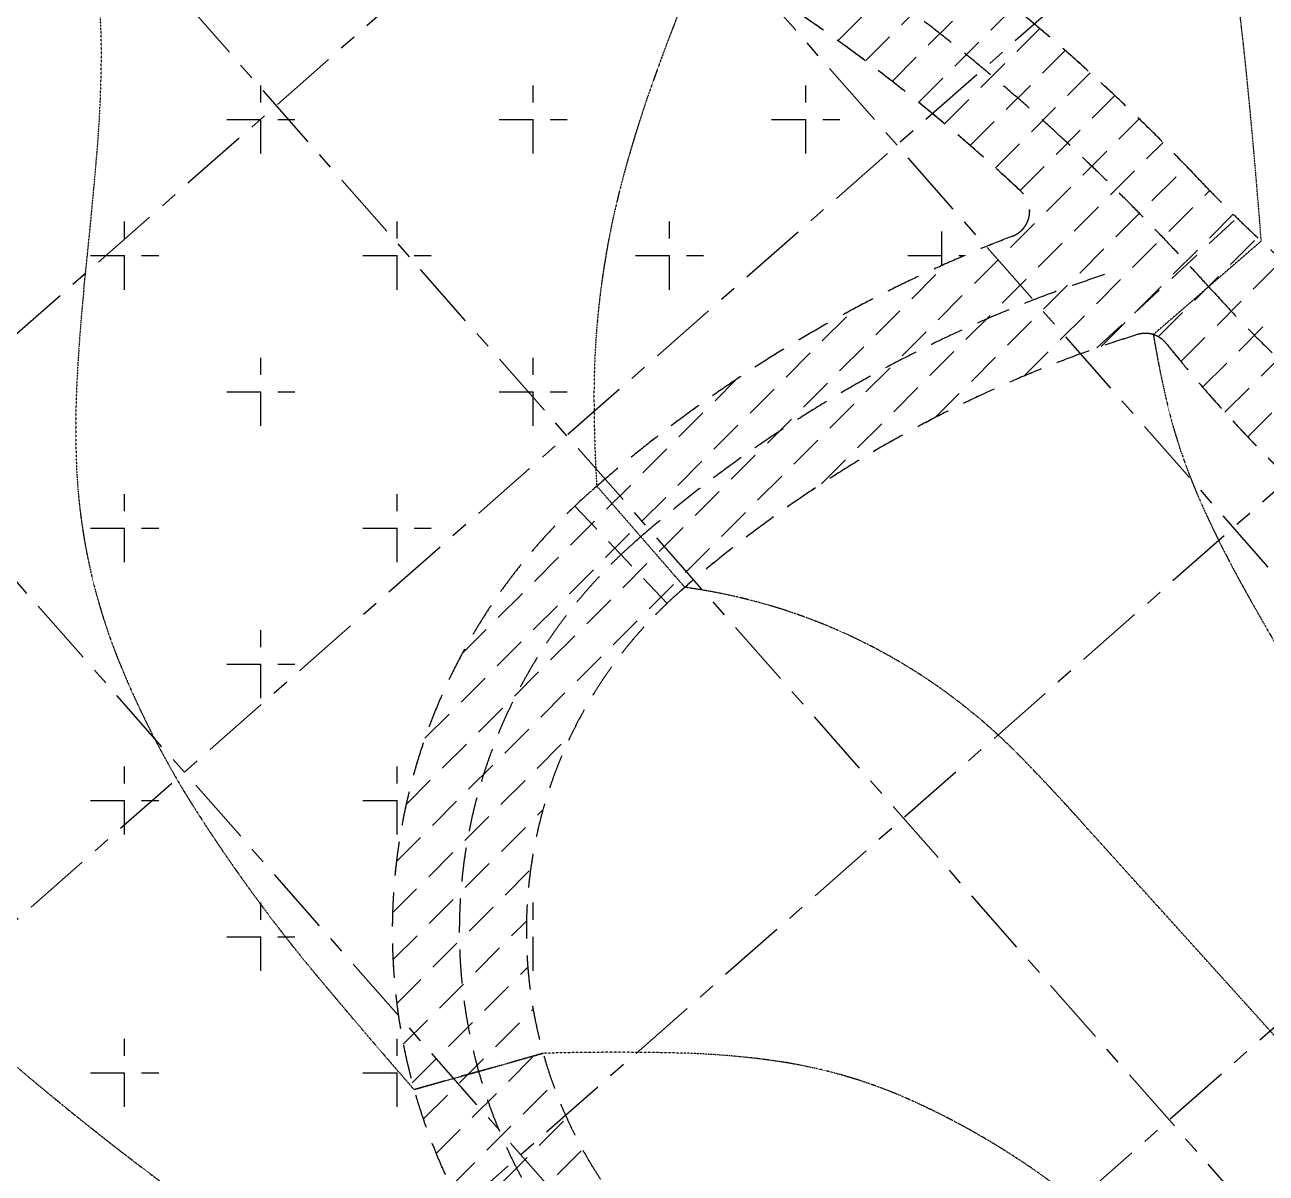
# Model space of a CAD drawing. Header units: millimetres. Extents: x 832728086 to 834530684, y 817551485 to 818349469.
# Drawn here: x 834335435 to 834358581, y 817967031 to 817988443 of the extents above; entities that cross this region are included whole.
import ezdxf

# ---------------------------------------------------------------- set-up
doc = ezdxf.new("R2010")
doc.units = ezdxf.units.MM
doc.header["$LTSCALE"] = 100
doc.linetypes.add('Grid Line', pattern=[22.225, 12.7, -3.175, 3.175, -3.175])
doc.linetypes.add('Hidden', pattern=[9.525, 6.35, -3.175])
doc.layers.add('+C-160', color=160, linetype='Hidden')
doc.layers.add('DLN020__', color=6, linetype='Continuous')

# ---------------------------------------------------------------- blocks, each defined once
blk = doc.blocks.new('A$C062A3D83')
at = {"layer": '+C-160'}
for p, q in [((27264, -17113), (29054, -15324)), ((27774, -17488), (29558, -15703)), ((28275, -17871), (30055, -16090)), ((28767, -18262), (30544, -16485)), ((29252, -18661), (31026, -16887)), ((29729, -19068), (31501, -17296)), ((30198, -19483), (31968, -17713)), ((16502, -19215), (16502, -17945)), ((21582, -19215), (21582, -17945)), ((26662, -19215), (26662, -17945)), ((30659, -19906), (32428, -18137)), ((15867, -18580), (17137, -18580)), ((19030, -32418), (32880, -18569)), ((20947, -18580), (22217, -18580)), ((26027, -18580), (27297, -18580)), ((26956, -25377), (33325, -19008)), ((29077, -24139), (33762, -19454)), ((30736, -23364), (34195, -19906)), ((32169, -22816), (34635, -20349)), ((13962, -21755), (13962, -20485)), ((19042, -21755), (19042, -20485)), ((24122, -21755), (24122, -20485)), ((29202, -21305), (29202, -20485)), ((32093, -22842), (34703, -20416)), ((33236, -22632), (35086, -20782)), ((13327, -21120), (14597, -21120)), ((18407, -21120), (19677, -21120)), ((19212, -31353), (29306, -21259)), ((23487, -21120), (24757, -21120)), ((28567, -21120), (29625, -21120)), ((33658, -23094), (35547, -21205)), ((34063, -23573), (36018, -21618)), ((19562, -30119), (27578, -22103)), ((34479, -24041), (36500, -22020)), ((34904, -24500), (36992, -22412)), ((16502, -24295), (16502, -23025)), ((21582, -24295), (21582, -23025)), ((20256, -28541), (25366, -23431)), ((15867, -23660), (17137, -23660)), ((20947, -23660), (22217, -23660)), ((13962, -26835), (13962, -25565)), ((19042, -26835), (19042, -25565)), ((24077, -27604), (22356, -25791)), ((13327, -26200), (14597, -26200)), ((18407, -26200), (19677, -26200)), ((16502, -29375), (16502, -28105)), ((15867, -28740), (17137, -28740)), ((18958, -33374), (22301, -30032)), ((13962, -31915), (13962, -30645)), ((19042, -31915), (19042, -30645)), ((13327, -31280), (14597, -31280)), ((18407, -31280), (19228, -31280)), ((18966, -34250), (21762, -31454)), ((19037, -35064), (21532, -32569)), ((16502, -34455), (16502, -33185)), ((21582, -34455), (21582, -33185)), ((19159, -35826), (21455, -33529)), ((15867, -33820), (17137, -33820)), ((19325, -36543), (21480, -34388)), ((19531, -37221), (21580, -35172)), ((13962, -36995), (13962, -35725)), ((19042, -36995), (19042, -35725)), ((21767, -35994), (19360, -36669)), ((19771, -37865), (21740, -35896)), ((13327, -36360), (14597, -36360)), ((18407, -36360), (19278, -36360)), ((20044, -38476), (21951, -36569)), ((20347, -39057), (22206, -37198)), ((20678, -39609), (22501, -37786))]:
    blk.add_line(p, q, dxfattribs=at)
at = {"layer": '+C-160', "ltscale": 5e-05}
for p, q in [((35157, -20848), (33144, -22593)), ((22767, -25419), (24408, -27306)), ((19360, -36669), (21767, -35994))]:
    blk.add_line(p, q, dxfattribs=at)
at = {"layer": '+C-160'}
for centre, radius, start, end in [((6823, -45417), 37414, 43.4752, 75.7999), ((6823, -45417), 36164, 46.8967, 77.2447), ((6823, -45417), 34914, 46.8967, 79.0745), ((310, -52376), 45695, 42.0167, 46.8967), ((53566, -1098), 27000, 223.4752, 273.9756), ((30338, -20291), 500, 291.0407, 46.8967), ((39882, -45100), 26082, 111.0407, 131.2935), ((39882, -45100), 24832, 107.9365, 131.2935), ((51748, -6034), 23539, 222.0167, 248.1256), ((39882, -45100), 23582, 107.3618, 131.2935), ((32994, -23070), 500, 38.675, 107.3618), ((54757, -5650), 27376, 218.675, 273.9756), ((29883, -33716), 10930, 131.2935, 225.3657), ((29883, -33716), 9680, 131.2935, 225.3657), ((29883, -33716), 8430, 131.2935, 225.3657)]:
    blk.add_arc(centre, radius, start, end, dxfattribs=at)
at = {"layer": '+C-160', "ltscale": 5e-05}
for centre, radius, start, end in [((-32633, -24613), 67865, 5.75856, 10.10881), ((412, -17362), 13117, 359.3603, 6.5804), ((57835, -29898), 36083, 157.8122, 160.9031), ((-9698, -17256), 23227, 355.2223, 359.377), ((-105757, -31654), 141327, 4.38487, 5.62401), ((44955, -25464), 22462, 160.8415, 165.1032), ((-99458, -9562), 113316, 353.82947, 355.12555), ((38310, -23738), 15596, 164.9554, 180.6955), ((48009, -25230), 34981, 174.2768, 177.0665), ((51010, -19675), 18102, 189.2789, 194.6275), ((30736, -24331), 17685, 177.1142, 181.203), ((50848, -23716), 28134, 180.4306, 183.4708), ((44258, -21188), 11189, 195.8626, 204.501), ((24027, -24568), 10973, 180.6977, 202.4097), ((52682, -17354), 20445, 204.4866, 209.2477), ((22952, -37972), 10765, 44.338, 82.2291), ((75809, -4619), 46846, 209.0174, 217.2834), ((29674, -22277), 17067, 202.2955, 212.243), ((2291, -58164), 39655, 41.7801, 44.3406), ((40800, -15171), 30268, 212.3822, 220.3641), ((-1830303, -1717141), 2511617, 41.945558, 42.147445), ((47733, 5854), 55253, 226.6776, 236.0873), ((93522, 28467), 98705, 219.84473, 221.29289), ((23116, -84607), 48632, 88.6187, 91.5898), ((23878, -52130), 16147, 82.5648, 88.5458), ((24784, -45395), 9350, 67.4359, 82.7255), ((22753, -49942), 14330, 53.4215, 66.9121), ((49184, 12579), 66189, 228.34773, 242.65243)]:
    blk.add_arc(centre, radius, start, end, dxfattribs=at)
at = {"layer": '+C-160'}
for centre, major_axis, start_param, end_param in [((6823, -45417), (-25881, 23434), 4.695905, 5.125239), ((7053, -45174), (-29153, 22913), 4.566016, 4.813923), ((53566, -1098), (19497, 18678), 3.13645, 4.017849), ((30338, -20291), (267, 423), 4.072712, 6.09478), ((39882, -45100), (23456, 11405), 1.485443, 1.838921), ((39882, -45100), (-9636, 21523), -0.117931, 0.299757), ((32994, -23070), (-394, 308), 4.480306, 5.679117), ((54757, -5650), (-21297, 17201), 1.354415, 2.320801), ((29883, -33716), (10829, 1481), 2.155546, 3.797416), ((29883, -33716), (2948, 7898), 1.07795, 2.71982)]:
    blk.add_ellipse(centre, major_axis=major_axis, ratio=1, start_param=start_param, end_param=end_param, dxfattribs=at)
at = {"layer": '+C-160', "ltscale": 4}
blk.add_open_spline([(-72340, -33621), (-20541, 11966), (31258, 57553)], degree=2, dxfattribs=at)

msp = doc.modelspace()

# ---------------------------------------------------------------- linework, layer by layer
at = {"layer": 'DLN020__', "linetype": 'Grid Line'}
for p, q in [((834373302.9952, 817961649.638), (834309505.3443, 818034140.7982)), ((834367147.373, 817956232.2294), (834303349.7221, 818028723.3896)), ((834360015.8596, 817949955.9633), (834296218.2086, 818022447.1236)), ((834361118.7104, 818005416.1294), (834291780.7799, 817944393.5568)), ((834366536.119, 817999260.5073), (834297198.1885, 817938237.9347)), ((834372812.6492, 817992128.6936), (834303474.7187, 817931106.121)), ((834377767.5961, 817986498.5514), (834308429.6656, 817925475.9788))]:
    msp.add_line(p, q, dxfattribs=at)

# ---------------------------------------------------------------- block references
at = {"layer": '+C-160', "ltscale": 5}
msp.add_blockref('A$C062A3D83', (834323333.3128, 818005260.0327), dxfattribs=at)

doc.saveas('drawing.dxf')
